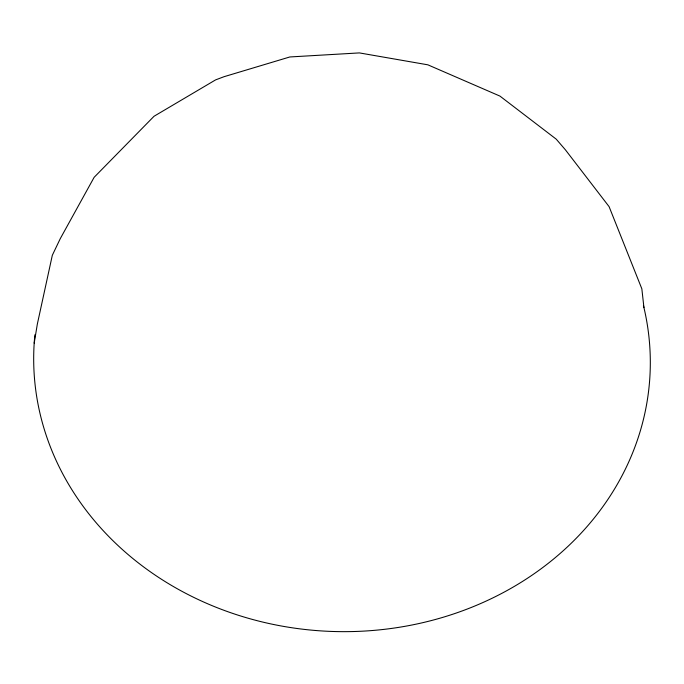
<?xml version="1.0" encoding="UTF-8"?>
<svg xmlns="http://www.w3.org/2000/svg" width="684" height="684" viewBox="0 0 684 684"><rect width="100%" height="100%" fill="white"/><g stroke="black" fill="none" stroke-linecap="round" stroke-linejoin="round"><path stroke-width="1.03" d="M34.2 343.137L37.338 324.088L52.317 255.286L60.277 238.631L94.135 177.318L154.054 116.254L215.571 79.9L224.027 76.702L289.862 56.96L359.382 52.907L427.842 64.818L499.936 96.085L556.212 139.143L565.42 149.839L609.093 206.636L641.849 288.836L643.935 307.586M643.447 305.56A308.339 270.975 1.5 0 1 360.887 631.255A308.339 270.975 1.5 0 1 34.901 334.758"/></g></svg>
